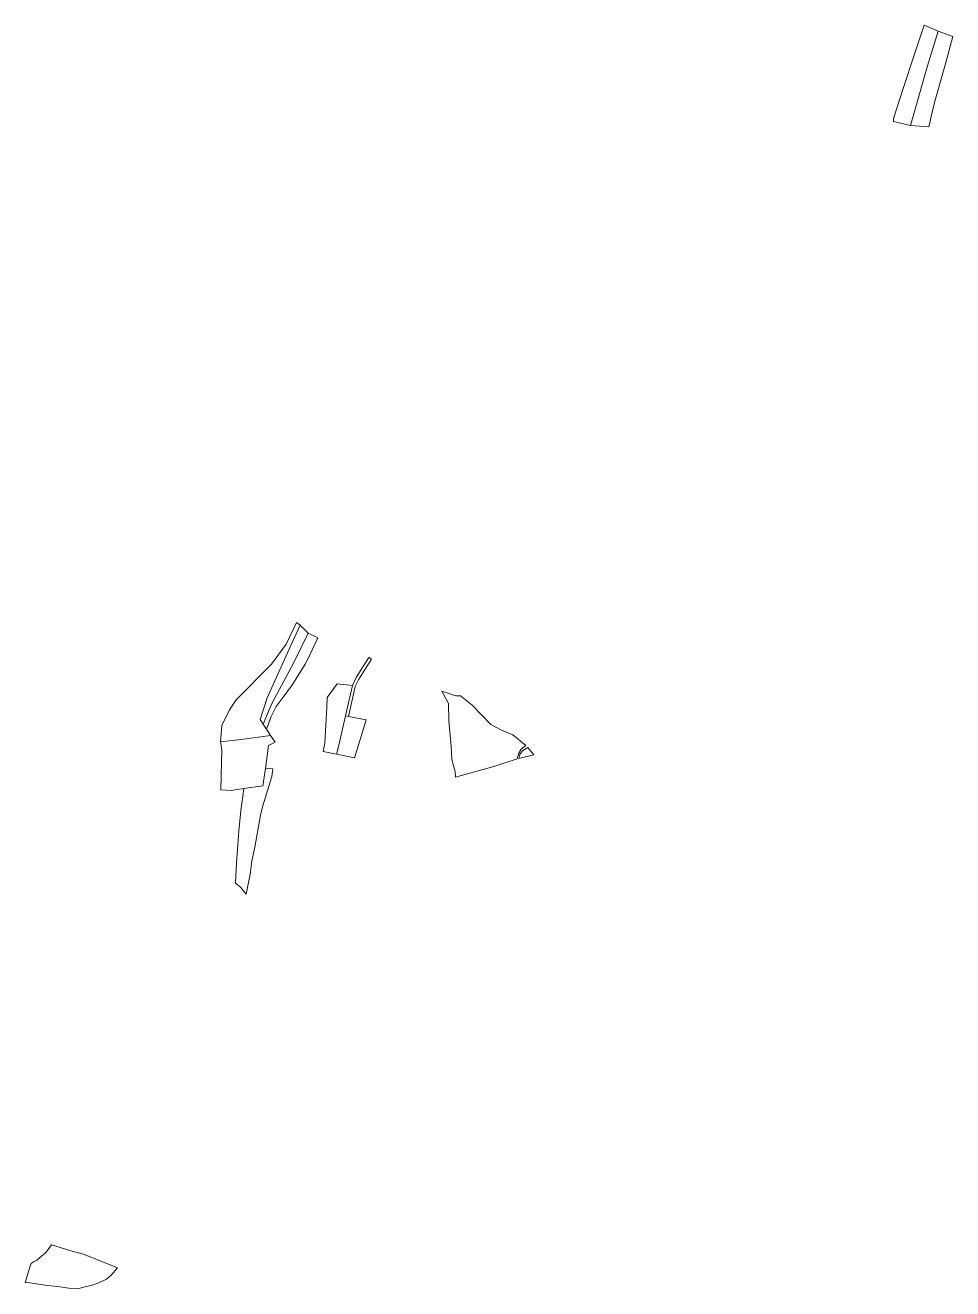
# Model space of a CAD drawing. Header units: metres. Extents: x 7508073 to 7509347, y 4690423 to 4692159.
import ezdxf

# ---------------------------------------------------------------- set-up
doc = ezdxf.new("R2010")
doc.units = ezdxf.units.M
doc.layers.add('Parcela Baze', color=7, linetype='Continuous', lineweight=0)

msp = doc.modelspace()

# ---------------------------------------------------------------- linework, layer by layer
at = {"layer": 'Parcela Baze', "flags": 128}
for points in [[(7509265.924, 4692028.935), (7509266.015, 4692030.965), (7509279.446, 4692072.282), (7509294.388, 4692118.019), (7509308.359, 4692159.197), (7509327.399, 4692151.187), (7509312.627, 4692103.239), (7509289.244, 4692021.444), (7509265.834, 4692026.915), (7509265.924, 4692028.935)], [(7509322.495, 4692053.271), (7509317.962, 4692033.93), (7509314.564, 4692019.433), (7509289.244, 4692021.444), (7509312.627, 4692103.239), (7509327.399, 4692151.187), (7509347.419, 4692143.816), (7509337.667, 4692106.438), (7509322.495, 4692053.271)], [(7508404.223, 4691192.058), (7508409.742, 4691183.339), (7508369.332, 4691177.721), (7508340.882, 4691174.732), (7508342.903, 4691197.001), (7508353.434, 4691218.609), (7508362.824, 4691232.598), (7508410.976, 4691281.274), (7508431.497, 4691309.012), (7508445.338, 4691338.76), (7508450.398, 4691335.18), (7508439.537, 4691311.022), (7508405.344, 4691234.996), (7508395.793, 4691205.378), (7508399.873, 4691198.928), (7508404.223, 4691192.058)], [(7508461.488, 4691323.83), (7508442.066, 4691283.563), (7508411.614, 4691227.227), (7508399.873, 4691198.928), (7508395.793, 4691205.378), (7508405.344, 4691234.996), (7508439.537, 4691311.022), (7508450.398, 4691335.18), (7508451.728, 4691334.25), (7508461.488, 4691323.83)], [(7508474.797, 4691317.42), (7508460.716, 4691287.202), (7508457.313, 4691281.623), (7508440.265, 4691253.674), (7508427.354, 4691236.275), (7508417.624, 4691223.226), (7508410.853, 4691209.567), (7508404.223, 4691192.058), (7508399.873, 4691198.928), (7508411.614, 4691227.227), (7508442.066, 4691283.563), (7508461.488, 4691323.83), (7508474.797, 4691317.42)], [(7508548.635, 4691288.422), (7508531.017, 4691261.012), (7508526.404, 4691250.845), (7508516.972, 4691209.714), (7508513.05, 4691210.508), (7508522.595, 4691252.131), (7508527.495, 4691262.93), (7508545.156, 4691290.408), (7508548.635, 4691288.422)], [(7508500.591, 4691157.87), (7508482.397, 4691161.541), (7508484.522, 4691173.086), (7508487.364, 4691222.214), (7508487.534, 4691235.573), (7508501.275, 4691254.512), (7508522.595, 4691252.131), (7508513.05, 4691210.508), (7508504.212, 4691171.965), (7508500.591, 4691157.87)], [(7508645.125, 4691244.476), (7508664.515, 4691238.055), (7508670.815, 4691237.815), (7508687.134, 4691224.955), (7508712.833, 4691198.635), (7508727.183, 4691190.965), (7508742.993, 4691184.435), (7508760.922, 4691169.825), (7508754.522, 4691164.465), (7508750.912, 4691159.045), (7508748.812, 4691151.296), (7508716.801, 4691141.038), (7508664.071, 4691126.141), (7508663.421, 4691134.18), (7508659.202, 4691150.65), (7508658.222, 4691168.989), (7508654.963, 4691203.527), (7508654.534, 4691227.386), (7508645.125, 4691244.476)], [(7508513.05, 4691210.508), (7508516.972, 4691209.714), (7508541.121, 4691204.825), (7508526.292, 4691155.465), (7508525.369, 4691152.871), (7508500.591, 4691157.87), (7508504.212, 4691171.965), (7508513.05, 4691210.508)], [(7508409.742, 4691183.339), (7508416.262, 4691174.389), (7508406.882, 4691169.779), (7508402.771, 4691137.871), (7508399.37, 4691114.082), (7508373.201, 4691110.573), (7508358.345, 4691108.123), (7508356.161, 4691107.763), (7508341.501, 4691108.784), (7508342.282, 4691146.602), (7508343.162, 4691164.362), (7508340.882, 4691174.732), (7508369.332, 4691177.721), (7508409.742, 4691183.339)], [(7508763.402, 4691166.735), (7508771.812, 4691157.085), (7508751.162, 4691151.796), (7508752.272, 4691157.495), (7508756.222, 4691162.395), (7508763.402, 4691166.735)], [(7508402.771, 4691137.871), (7508412.881, 4691137.761), (7508411.45, 4691127.241), (7508398.65, 4691085.263), (7508396.13, 4691073.883), (7508388.369, 4691029.875), (7508384.109, 4691010.615), (7508381.889, 4690992.706), (7508376.368, 4690965.557), (7508376.348, 4690965.447), (7508368.549, 4690975.077), (7508361.909, 4690980.347), (7508362.939, 4691008.496), (7508364.619, 4691026.805), (7508366.37, 4691052.325), (7508369.22, 4691080.534), (7508373.201, 4691110.573), (7508399.37, 4691114.082), (7508402.771, 4691137.871)], [(7508072.794, 4690431.652), (7508078.875, 4690453.051), (7508081.095, 4690458.031), (7508085.085, 4690460.601), (7508088.035, 4690462.261), (7508101.304, 4690473.7), (7508108.655, 4690483.859), (7508135.624, 4690475.569), (7508153.004, 4690471.019), (7508165.333, 4690465.998), (7508166.783, 4690465.198), (7508199.643, 4690452.128), (7508190.773, 4690441.838), (7508184.643, 4690436.569), (7508174.123, 4690431.279), (7508163.173, 4690427.59), (7508152.833, 4690425.55), (7508145.023, 4690423.34), (7508132.613, 4690424.131), (7508117.323, 4690426.351), (7508103.694, 4690427.751), (7508075.894, 4690431.922), (7508072.794, 4690431.652)]]:
    msp.add_lwpolyline(points, dxfattribs=at)

doc.saveas('drawing.dxf')
